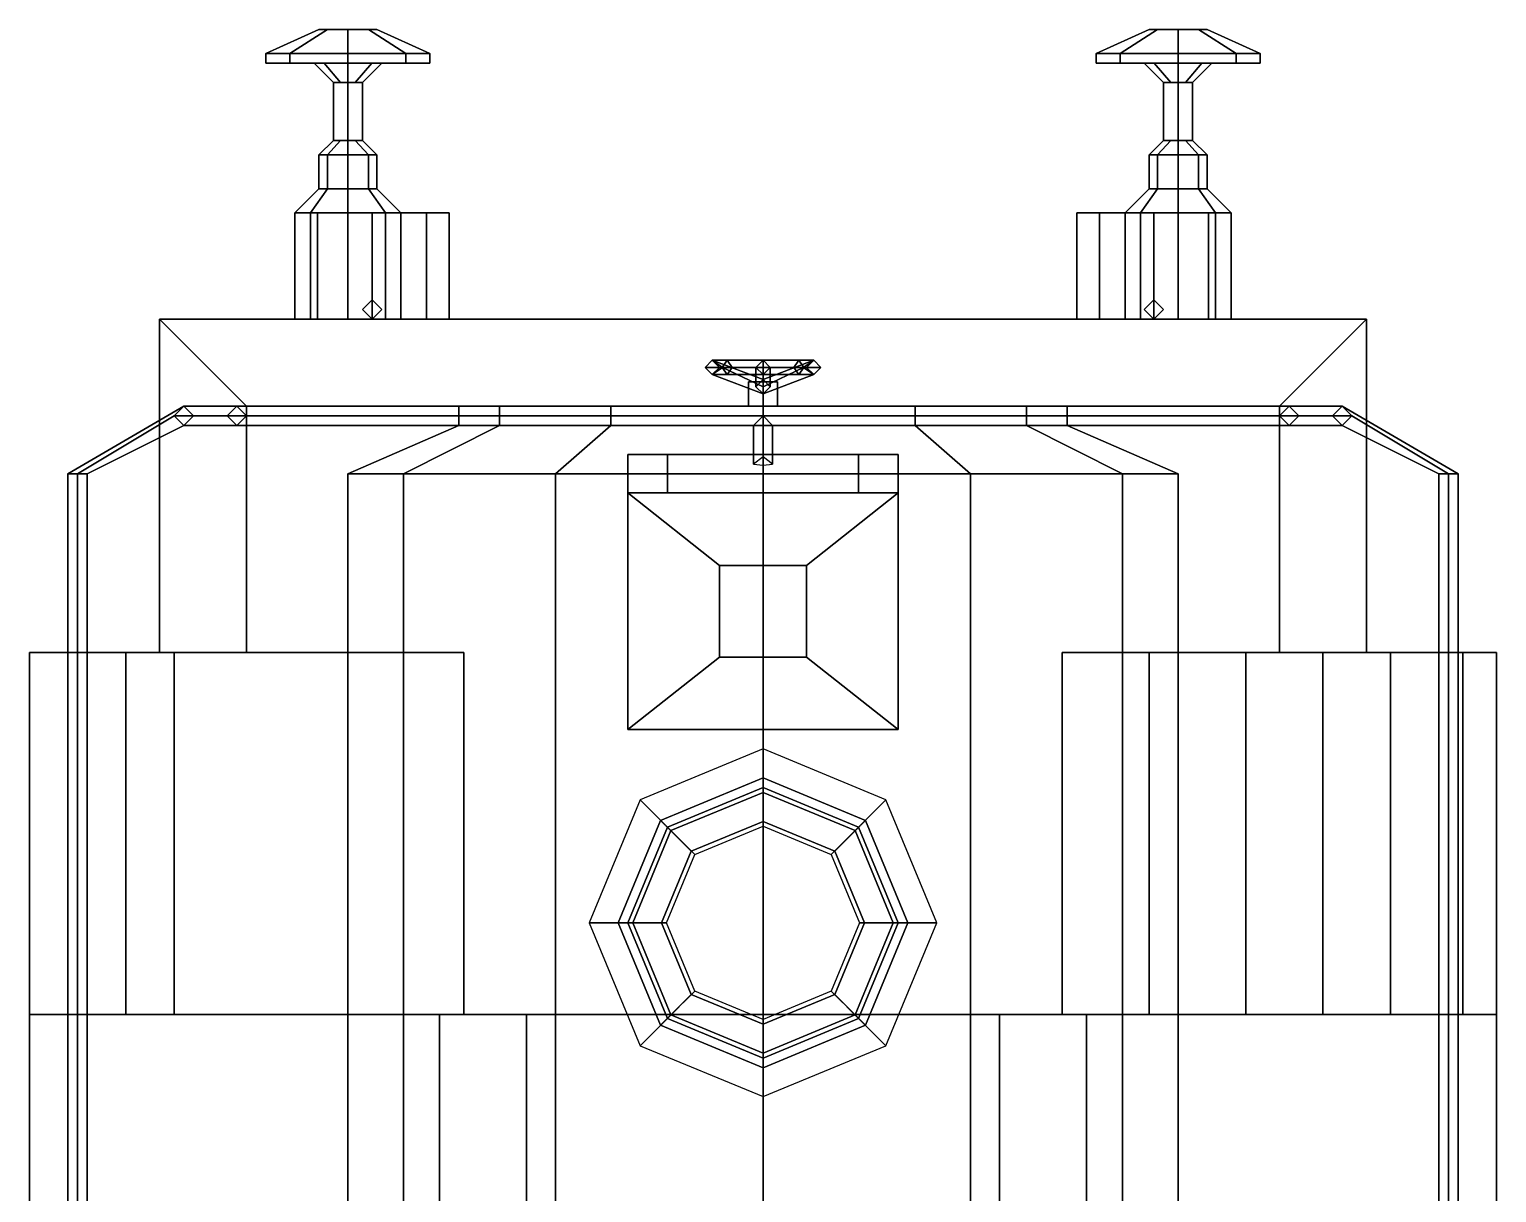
# Model space of a CAD drawing. Extents: x -1.6 to 1.6, y -8.4 to 8.4.
# Drawn here: x -1.52 to 1.52, y 5.981 to 8.39 of the extents above; entities that cross this region are included whole.
import ezdxf

# ---------------------------------------------------------------- set-up
doc = ezdxf.new("R2010")
doc.units = 0
doc.layers.get('0').update_dxf_attribs({"linetype": 'CONTINUOUS'})

msp = doc.modelspace()

# ---------------------------------------------------------------- linework, layer by layer
for points in [[(-1.03, 8.34, 1.04), (-0.9802, 8.34, 1.1602), (-0.9024, 8.39, 1.0824), (-0.92, 8.39, 1.04)], [(-0.9802, 8.34, 0.9198), (-1.03, 8.34, 1.04), (-0.92, 8.39, 1.04), (-0.9024, 8.39, 0.9976)], [(-0.9802, 8.34, 1.1602), (-0.86, 8.34, 1.21), (-0.86, 8.39, 1.1), (-0.9024, 8.39, 1.0824)], [(-0.86, 8.34, 0.87), (-0.9802, 8.34, 0.9198), (-0.9024, 8.39, 0.9976), (-0.86, 8.39, 0.98)], [(-0.8176, 8.39, 0.9976), (-0.92, 8.39, 1.04), (-0.9024, 8.39, 1.0824), (-0.8, 8.39, 1.04)], [(-0.86, 8.39, 0.98), (-0.9024, 8.39, 0.9976), (-0.92, 8.39, 1.04), (-0.8176, 8.39, 0.9976)], [(-0.8, 8.39, 1.04), (-0.9024, 8.39, 1.0824), (-0.86, 8.39, 1.1), (-0.8176, 8.39, 1.0824)], [(-0.86, 8.34, 1.21), (-0.7398, 8.34, 1.1602), (-0.8176, 8.39, 1.0824), (-0.86, 8.39, 1.1)], [(-0.7398, 8.34, 0.9198), (-0.86, 8.34, 0.87), (-0.86, 8.39, 0.98), (-0.8176, 8.39, 0.9976)], [(-0.7398, 8.34, 1.1602), (-0.69, 8.34, 1.04), (-0.8, 8.39, 1.04), (-0.8176, 8.39, 1.0824)], [(-0.69, 8.34, 1.04), (-0.7398, 8.34, 0.9198), (-0.8176, 8.39, 0.9976), (-0.8, 8.39, 1.04)], [(0.69, 8.34, 1.04), (0.7398, 8.34, 1.1602), (0.8176, 8.39, 1.0824), (0.8, 8.39, 1.04)], [(0.7398, 8.34, 0.9198), (0.69, 8.34, 1.04), (0.8, 8.39, 1.04), (0.8176, 8.39, 0.9976)], [(0.7398, 8.34, 1.1602), (0.86, 8.34, 1.21), (0.86, 8.39, 1.1), (0.8176, 8.39, 1.0824)], [(0.86, 8.34, 0.87), (0.7398, 8.34, 0.9198), (0.8176, 8.39, 0.9976), (0.86, 8.39, 0.98)], [(0.9024, 8.39, 0.9976), (0.8, 8.39, 1.04), (0.8176, 8.39, 1.0824), (0.92, 8.39, 1.04)], [(0.86, 8.39, 0.98), (0.8176, 8.39, 0.9976), (0.8, 8.39, 1.04), (0.9024, 8.39, 0.9976)], [(0.92, 8.39, 1.04), (0.8176, 8.39, 1.0824), (0.86, 8.39, 1.1), (0.9024, 8.39, 1.0824)], [(0.86, 8.34, 1.21), (0.9802, 8.34, 1.1602), (0.9024, 8.39, 1.0824), (0.86, 8.39, 1.1)], [(0.9802, 8.34, 0.9198), (0.86, 8.34, 0.87), (0.86, 8.39, 0.98), (0.9024, 8.39, 0.9976)], [(0.9802, 8.34, 1.1602), (1.03, 8.34, 1.04), (0.92, 8.39, 1.04), (0.9024, 8.39, 1.0824)], [(1.03, 8.34, 1.04), (0.9802, 8.34, 0.9198), (0.9024, 8.39, 0.9976), (0.92, 8.39, 1.04)], [(-0.9802, 8.34, 1.1602), (-1.03, 8.34, 1.04), (-1.03, 8.32, 1.04), (-0.9802, 8.32, 1.1602)], [(-1.03, 8.34, 1.04), (-0.9802, 8.34, 0.9198), (-0.9802, 8.32, 0.9198), (-1.03, 8.32, 1.04)], [(-0.86, 8.34, 1.21), (-0.9802, 8.34, 1.1602), (-0.9802, 8.32, 1.1602), (-0.86, 8.32, 1.21)], [(-0.9802, 8.34, 0.9198), (-0.86, 8.34, 0.87), (-0.86, 8.32, 0.87), (-0.9802, 8.32, 0.9198)], [(-0.7398, 8.34, 1.1602), (-0.86, 8.34, 1.21), (-0.86, 8.32, 1.21), (-0.7398, 8.32, 1.1602)], [(-0.86, 8.34, 0.87), (-0.7398, 8.34, 0.9198), (-0.7398, 8.32, 0.9198), (-0.86, 8.32, 0.87)], [(-0.69, 8.34, 1.04), (-0.7398, 8.34, 1.1602), (-0.7398, 8.32, 1.1602), (-0.69, 8.32, 1.04)], [(-0.7398, 8.34, 0.9198), (-0.69, 8.34, 1.04), (-0.69, 8.32, 1.04), (-0.7398, 8.32, 0.9198)], [(0.7398, 8.34, 1.1602), (0.69, 8.34, 1.04), (0.69, 8.32, 1.04), (0.7398, 8.32, 1.1602)], [(0.69, 8.34, 1.04), (0.7398, 8.34, 0.9198), (0.7398, 8.32, 0.9198), (0.69, 8.32, 1.04)], [(0.86, 8.34, 1.21), (0.7398, 8.34, 1.1602), (0.7398, 8.32, 1.1602), (0.86, 8.32, 1.21)], [(0.7398, 8.34, 0.9198), (0.86, 8.34, 0.87), (0.86, 8.32, 0.87), (0.7398, 8.32, 0.9198)], [(0.9802, 8.34, 1.1602), (0.86, 8.34, 1.21), (0.86, 8.32, 1.21), (0.9802, 8.32, 1.1602)], [(0.86, 8.34, 0.87), (0.9802, 8.34, 0.9198), (0.9802, 8.32, 0.9198), (0.86, 8.32, 0.87)], [(1.03, 8.34, 1.04), (0.9802, 8.34, 1.1602), (0.9802, 8.32, 1.1602), (1.03, 8.32, 1.04)], [(0.9802, 8.34, 0.9198), (1.03, 8.34, 1.04), (1.03, 8.32, 1.04), (0.9802, 8.32, 0.9198)], [(-0.9802, 8.32, 0.9198), (-0.69, 8.32, 1.04), (-0.7398, 8.32, 1.1602), (-1.03, 8.32, 1.04)], [(-1.03, 8.32, 1.04), (-0.7398, 8.32, 1.1602), (-0.86, 8.32, 1.21), (-0.9802, 8.32, 1.1602)], [(-0.86, 8.32, 0.87), (-0.7398, 8.32, 0.9198), (-0.69, 8.32, 1.04), (-0.9802, 8.32, 0.9198)], [(-0.89, 8.28, 1.04), (-0.875, 8.28, 1.055), (-0.9095, 8.32, 1.0895), (-0.93, 8.32, 1.04)], [(-0.875, 8.28, 1.025), (-0.89, 8.28, 1.04), (-0.93, 8.32, 1.04), (-0.9095, 8.32, 0.9905)], [(-0.875, 8.28, 1.055), (-0.86, 8.28, 1.07), (-0.86, 8.32, 1.11), (-0.9095, 8.32, 1.0895)], [(-0.86, 8.28, 1.01), (-0.875, 8.28, 1.025), (-0.9095, 8.32, 0.9905), (-0.86, 8.32, 0.97)], [(-0.86, 8.28, 1.07), (-0.845, 8.28, 1.055), (-0.8105, 8.32, 1.0895), (-0.86, 8.32, 1.11)], [(-0.845, 8.28, 1.025), (-0.86, 8.28, 1.01), (-0.86, 8.32, 0.97), (-0.8105, 8.32, 0.9905)], [(-0.845, 8.28, 1.055), (-0.83, 8.28, 1.04), (-0.79, 8.32, 1.04), (-0.8105, 8.32, 1.0895)], [(-0.83, 8.28, 1.04), (-0.845, 8.28, 1.025), (-0.8105, 8.32, 0.9905), (-0.79, 8.32, 1.04)], [(0.7398, 8.32, 0.9198), (1.03, 8.32, 1.04), (0.9802, 8.32, 1.1602), (0.69, 8.32, 1.04)], [(0.69, 8.32, 1.04), (0.9802, 8.32, 1.1602), (0.86, 8.32, 1.21), (0.7398, 8.32, 1.1602)], [(0.86, 8.32, 0.87), (0.9802, 8.32, 0.9198), (1.03, 8.32, 1.04), (0.7398, 8.32, 0.9198)], [(0.83, 8.28, 1.04), (0.845, 8.28, 1.055), (0.8105, 8.32, 1.0895), (0.79, 8.32, 1.04)], [(0.845, 8.28, 1.025), (0.83, 8.28, 1.04), (0.79, 8.32, 1.04), (0.8105, 8.32, 0.9905)], [(0.845, 8.28, 1.055), (0.86, 8.28, 1.07), (0.86, 8.32, 1.11), (0.8105, 8.32, 1.0895)], [(0.86, 8.28, 1.01), (0.845, 8.28, 1.025), (0.8105, 8.32, 0.9905), (0.86, 8.32, 0.97)], [(0.86, 8.28, 1.07), (0.875, 8.28, 1.055), (0.9095, 8.32, 1.0895), (0.86, 8.32, 1.11)], [(0.875, 8.28, 1.025), (0.86, 8.28, 1.01), (0.86, 8.32, 0.97), (0.9095, 8.32, 0.9905)], [(0.875, 8.28, 1.055), (0.89, 8.28, 1.04), (0.93, 8.32, 1.04), (0.9095, 8.32, 1.0895)], [(0.89, 8.28, 1.04), (0.875, 8.28, 1.025), (0.9095, 8.32, 0.9905), (0.93, 8.32, 1.04)], [(-0.89, 8.28, 1.04), (-0.86, 8.28, 1.01), (-0.86, 8.16, 1.01), (-0.89, 8.16, 1.04)], [(-0.86, 8.28, 1.07), (-0.89, 8.28, 1.04), (-0.89, 8.16, 1.04), (-0.86, 8.16, 1.07)], [(-0.86, 8.28, 1.01), (-0.83, 8.28, 1.04), (-0.83, 8.16, 1.04), (-0.86, 8.16, 1.01)], [(-0.83, 8.28, 1.04), (-0.86, 8.28, 1.07), (-0.86, 8.16, 1.07), (-0.83, 8.16, 1.04)], [(0.83, 8.28, 1.04), (0.86, 8.28, 1.01), (0.86, 8.16, 1.01), (0.83, 8.16, 1.04)], [(0.86, 8.28, 1.07), (0.83, 8.28, 1.04), (0.83, 8.16, 1.04), (0.86, 8.16, 1.07)], [(0.86, 8.28, 1.01), (0.89, 8.28, 1.04), (0.89, 8.16, 1.04), (0.86, 8.16, 1.01)], [(0.89, 8.28, 1.04), (0.86, 8.28, 1.07), (0.86, 8.16, 1.07), (0.89, 8.16, 1.04)], [(-0.875, 8.16, 1.055), (-0.89, 8.16, 1.04), (-0.92, 8.13, 1.04), (-0.9024, 8.13, 1.0824)], [(-0.89, 8.16, 1.04), (-0.875, 8.16, 1.025), (-0.9024, 8.13, 0.9976), (-0.92, 8.13, 1.04)], [(-0.86, 8.16, 1.07), (-0.875, 8.16, 1.055), (-0.9024, 8.13, 1.0824), (-0.86, 8.13, 1.1)], [(-0.875, 8.16, 1.025), (-0.86, 8.16, 1.01), (-0.86, 8.13, 0.98), (-0.9024, 8.13, 0.9976)], [(-0.845, 8.16, 1.055), (-0.86, 8.16, 1.07), (-0.86, 8.13, 1.1), (-0.8176, 8.13, 1.0824)], [(-0.86, 8.16, 1.01), (-0.845, 8.16, 1.025), (-0.8176, 8.13, 0.9976), (-0.86, 8.13, 0.98)], [(-0.83, 8.16, 1.04), (-0.845, 8.16, 1.055), (-0.8176, 8.13, 1.0824), (-0.8, 8.13, 1.04)], [(-0.845, 8.16, 1.025), (-0.83, 8.16, 1.04), (-0.8, 8.13, 1.04), (-0.8176, 8.13, 0.9976)], [(0.845, 8.16, 1.055), (0.83, 8.16, 1.04), (0.8, 8.13, 1.04), (0.8176, 8.13, 1.0824)], [(0.83, 8.16, 1.04), (0.845, 8.16, 1.025), (0.8176, 8.13, 0.9976), (0.8, 8.13, 1.04)], [(0.86, 8.16, 1.07), (0.845, 8.16, 1.055), (0.8176, 8.13, 1.0824), (0.86, 8.13, 1.1)], [(0.845, 8.16, 1.025), (0.86, 8.16, 1.01), (0.86, 8.13, 0.98), (0.8176, 8.13, 0.9976)], [(0.875, 8.16, 1.055), (0.86, 8.16, 1.07), (0.86, 8.13, 1.1), (0.9024, 8.13, 1.0824)], [(0.86, 8.16, 1.01), (0.875, 8.16, 1.025), (0.9024, 8.13, 0.9976), (0.86, 8.13, 0.98)], [(0.89, 8.16, 1.04), (0.875, 8.16, 1.055), (0.9024, 8.13, 1.0824), (0.92, 8.13, 1.04)], [(0.875, 8.16, 1.025), (0.89, 8.16, 1.04), (0.92, 8.13, 1.04), (0.9024, 8.13, 0.9976)], [(-0.9024, 8.13, 1.0824), (-0.92, 8.13, 1.04), (-0.92, 8.06, 1.04), (-0.9024, 8.06, 1.0824)], [(-0.92, 8.13, 1.04), (-0.9024, 8.13, 0.9976), (-0.9024, 8.06, 0.9976), (-0.92, 8.06, 1.04)], [(-0.86, 8.13, 1.1), (-0.9024, 8.13, 1.0824), (-0.9024, 8.06, 1.0824), (-0.86, 8.06, 1.1)], [(-0.9024, 8.13, 0.9976), (-0.86, 8.13, 0.98), (-0.86, 8.06, 0.98), (-0.9024, 8.06, 0.9976)], [(-0.8176, 8.13, 1.0824), (-0.86, 8.13, 1.1), (-0.86, 8.06, 1.1), (-0.8176, 8.06, 1.0824)], [(-0.86, 8.13, 0.98), (-0.8176, 8.13, 0.9976), (-0.8176, 8.06, 0.9976), (-0.86, 8.06, 0.98)], [(-0.8, 8.13, 1.04), (-0.8176, 8.13, 1.0824), (-0.8176, 8.06, 1.0824), (-0.8, 8.06, 1.04)], [(-0.8176, 8.13, 0.9976), (-0.8, 8.13, 1.04), (-0.8, 8.06, 1.04), (-0.8176, 8.06, 0.9976)], [(0.8176, 8.13, 1.0824), (0.8, 8.13, 1.04), (0.8, 8.06, 1.04), (0.8176, 8.06, 1.0824)], [(0.8, 8.13, 1.04), (0.8176, 8.13, 0.9976), (0.8176, 8.06, 0.9976), (0.8, 8.06, 1.04)], [(0.86, 8.13, 1.1), (0.8176, 8.13, 1.0824), (0.8176, 8.06, 1.0824), (0.86, 8.06, 1.1)], [(0.8176, 8.13, 0.9976), (0.86, 8.13, 0.98), (0.86, 8.06, 0.98), (0.8176, 8.06, 0.9976)], [(0.9024, 8.13, 1.0824), (0.86, 8.13, 1.1), (0.86, 8.06, 1.1), (0.9024, 8.06, 1.0824)], [(0.86, 8.13, 0.98), (0.9024, 8.13, 0.9976), (0.9024, 8.06, 0.9976), (0.86, 8.06, 0.98)], [(0.92, 8.13, 1.04), (0.9024, 8.13, 1.0824), (0.9024, 8.06, 1.0824), (0.92, 8.06, 1.04)], [(0.9024, 8.13, 0.9976), (0.92, 8.13, 1.04), (0.92, 8.06, 1.04), (0.9024, 8.06, 0.9976)], [(-0.97, 8.01, 1.04), (-0.9378, 8.01, 1.1178), (-0.9024, 8.06, 1.0824), (-0.92, 8.06, 1.04)], [(-0.9378, 8.01, 0.9622), (-0.97, 8.01, 1.04), (-0.92, 8.06, 1.04), (-0.9024, 8.06, 0.9976)], [(-0.9378, 8.01, 1.1178), (-0.86, 8.01, 1.15), (-0.86, 8.06, 1.1), (-0.9024, 8.06, 1.0824)], [(-0.86, 8.01, 0.93), (-0.9378, 8.01, 0.9622), (-0.9024, 8.06, 0.9976), (-0.86, 8.06, 0.98)], [(-0.86, 8.01, 1.15), (-0.7822, 8.01, 1.1178), (-0.8176, 8.06, 1.0824), (-0.86, 8.06, 1.1)], [(-0.7822, 8.01, 0.9622), (-0.86, 8.01, 0.93), (-0.86, 8.06, 0.98), (-0.8176, 8.06, 0.9976)], [(-0.7822, 8.01, 1.1178), (-0.75, 8.01, 1.04), (-0.8, 8.06, 1.04), (-0.8176, 8.06, 1.0824)], [(-0.75, 8.01, 1.04), (-0.7822, 8.01, 0.9622), (-0.8176, 8.06, 0.9976), (-0.8, 8.06, 1.04)], [(0.75, 8.01, 1.04), (0.7822, 8.01, 1.1178), (0.8176, 8.06, 1.0824), (0.8, 8.06, 1.04)], [(0.7822, 8.01, 0.9622), (0.75, 8.01, 1.04), (0.8, 8.06, 1.04), (0.8176, 8.06, 0.9976)], [(0.7822, 8.01, 1.1178), (0.86, 8.01, 1.15), (0.86, 8.06, 1.1), (0.8176, 8.06, 1.0824)], [(0.86, 8.01, 0.93), (0.7822, 8.01, 0.9622), (0.8176, 8.06, 0.9976), (0.86, 8.06, 0.98)], [(0.86, 8.01, 1.15), (0.9378, 8.01, 1.1178), (0.9024, 8.06, 1.0824), (0.86, 8.06, 1.1)], [(0.9378, 8.01, 0.9622), (0.86, 8.01, 0.93), (0.86, 8.06, 0.98), (0.9024, 8.06, 0.9976)], [(0.9378, 8.01, 1.1178), (0.97, 8.01, 1.04), (0.92, 8.06, 1.04), (0.9024, 8.06, 1.0824)], [(0.97, 8.01, 1.04), (0.9378, 8.01, 0.9622), (0.9024, 8.06, 0.9976), (0.92, 8.06, 1.04)], [(-0.97, 7.79, 1.46), (-0.9231, 7.79, 1.5731), (-0.9231, 8.01, 1.5731), (-0.97, 8.01, 1.46)], [(-0.9231, 8.01, 1.5731), (-0.65, 8.01, 1.46), (-0.6969, 8.01, 1.3469), (-0.97, 8.01, 1.46)], [(-0.9231, 7.79, 1.3469), (-0.97, 7.79, 1.46), (-0.97, 8.01, 1.46), (-0.9231, 8.01, 1.3469)], [(-0.97, 8.01, 1.46), (-0.6969, 8.01, 1.3469), (-0.81, 8.01, 1.3), (-0.9231, 8.01, 1.3469)], [(-0.9378, 8.01, 1.1178), (-0.97, 8.01, 1.04), (-0.97, 7.79, 1.04), (-0.9378, 7.79, 1.1178)], [(-0.97, 8.01, 1.04), (-0.9378, 8.01, 0.9622), (-0.9378, 7.79, 0.9622), (-0.97, 7.79, 1.04)], [(-0.86, 8.01, 1.15), (-0.9378, 8.01, 1.1178), (-0.9378, 7.79, 1.1178), (-0.86, 7.79, 1.15)], [(-0.9378, 8.01, 0.9622), (-0.86, 8.01, 0.93), (-0.86, 7.79, 0.93), (-0.9378, 7.79, 0.9622)], [(-0.81, 8.01, 1.62), (-0.6969, 8.01, 1.5731), (-0.65, 8.01, 1.46), (-0.9231, 8.01, 1.5731)], [(-0.81, 7.79, 1.3), (-0.9231, 7.79, 1.3469), (-0.9231, 8.01, 1.3469), (-0.81, 8.01, 1.3)], [(-0.9231, 7.79, 1.5731), (-0.81, 7.79, 1.62), (-0.81, 8.01, 1.62), (-0.9231, 8.01, 1.5731)], [(-0.7822, 8.01, 1.1178), (-0.86, 8.01, 1.15), (-0.86, 7.79, 1.15), (-0.7822, 7.79, 1.1178)], [(-0.86, 8.01, 0.93), (-0.7822, 8.01, 0.9622), (-0.7822, 7.79, 0.9622), (-0.86, 7.79, 0.93)], [(-0.6969, 7.79, 1.3469), (-0.81, 7.79, 1.3), (-0.81, 8.01, 1.3), (-0.6969, 8.01, 1.3469)], [(-0.81, 7.79, 1.62), (-0.6969, 7.79, 1.5731), (-0.6969, 8.01, 1.5731), (-0.81, 8.01, 1.62)], [(-0.75, 8.01, 1.04), (-0.7822, 8.01, 1.1178), (-0.7822, 7.79, 1.1178), (-0.75, 7.79, 1.04)], [(-0.7822, 8.01, 0.9622), (-0.75, 8.01, 1.04), (-0.75, 7.79, 1.04), (-0.7822, 7.79, 0.9622)], [(-0.6969, 7.79, 1.5731), (-0.65, 7.79, 1.46), (-0.65, 8.01, 1.46), (-0.6969, 8.01, 1.5731)], [(-0.65, 7.79, 1.46), (-0.6969, 7.79, 1.3469), (-0.6969, 8.01, 1.3469), (-0.65, 8.01, 1.46)], [(0.65, 7.79, 1.46), (0.6969, 7.79, 1.5731), (0.6969, 8.01, 1.5731), (0.65, 8.01, 1.46)], [(0.6969, 7.79, 1.3469), (0.65, 7.79, 1.46), (0.65, 8.01, 1.46), (0.6969, 8.01, 1.3469)], [(0.6969, 8.01, 1.5731), (0.97, 8.01, 1.46), (0.9231, 8.01, 1.3469), (0.65, 8.01, 1.46)], [(0.65, 8.01, 1.46), (0.9231, 8.01, 1.3469), (0.81, 8.01, 1.3), (0.6969, 8.01, 1.3469)], [(0.6969, 7.79, 1.5731), (0.81, 7.79, 1.62), (0.81, 8.01, 1.62), (0.6969, 8.01, 1.5731)], [(0.81, 7.79, 1.3), (0.6969, 7.79, 1.3469), (0.6969, 8.01, 1.3469), (0.81, 8.01, 1.3)], [(0.81, 8.01, 1.62), (0.9231, 8.01, 1.5731), (0.97, 8.01, 1.46), (0.6969, 8.01, 1.5731)], [(0.7822, 8.01, 1.1178), (0.75, 8.01, 1.04), (0.75, 7.79, 1.04), (0.7822, 7.79, 1.1178)], [(0.75, 8.01, 1.04), (0.7822, 8.01, 0.9622), (0.7822, 7.79, 0.9622), (0.75, 7.79, 1.04)], [(0.86, 8.01, 1.15), (0.7822, 8.01, 1.1178), (0.7822, 7.79, 1.1178), (0.86, 7.79, 1.15)], [(0.7822, 8.01, 0.9622), (0.86, 8.01, 0.93), (0.86, 7.79, 0.93), (0.7822, 7.79, 0.9622)], [(0.81, 7.79, 1.62), (0.9231, 7.79, 1.5731), (0.9231, 8.01, 1.5731), (0.81, 8.01, 1.62)], [(0.9231, 7.79, 1.3469), (0.81, 7.79, 1.3), (0.81, 8.01, 1.3), (0.9231, 8.01, 1.3469)], [(0.9378, 8.01, 1.1178), (0.86, 8.01, 1.15), (0.86, 7.79, 1.15), (0.9378, 7.79, 1.1178)], [(0.86, 8.01, 0.93), (0.9378, 8.01, 0.9622), (0.9378, 7.79, 0.9622), (0.86, 7.79, 0.93)], [(0.9231, 7.79, 1.5731), (0.97, 7.79, 1.46), (0.97, 8.01, 1.46), (0.9231, 8.01, 1.5731)], [(0.97, 7.79, 1.46), (0.9231, 7.79, 1.3469), (0.9231, 8.01, 1.3469), (0.97, 8.01, 1.46)], [(0.97, 8.01, 1.04), (0.9378, 8.01, 1.1178), (0.9378, 7.79, 1.1178), (0.97, 7.79, 1.04)], [(0.9378, 8.01, 0.9622), (0.97, 8.01, 1.04), (0.97, 7.79, 1.04), (0.9378, 7.79, 0.9622)], [(-0.81, 7.83, 1.18), (-0.83, 7.81, 1.18), (-0.83, 7.81, 1.31), (-0.81, 7.83, 1.3)], [(-0.79, 7.81, 1.18), (-0.81, 7.83, 1.18), (-0.81, 7.83, 1.3), (-0.79, 7.81, 1.31)], [(0.81, 7.83, 1.18), (0.79, 7.81, 1.18), (0.79, 7.81, 1.31), (0.81, 7.83, 1.3)], [(0.83, 7.81, 1.18), (0.81, 7.83, 1.18), (0.81, 7.83, 1.3), (0.83, 7.81, 1.31)], [(1.25, 7.79, 1.22), (1.25, 7.79, 0.83), (-1.25, 7.79, 0.83), (-1.25, 7.79, 1.22)], [(1.07, 7.61, 1.22), (1.25, 7.79, 1.22), (-1.25, 7.79, 1.22), (-1.07, 7.61, 1.22)], [(-1.07, 7.61, 0.83), (-1.25, 7.79, 0.83), (1.25, 7.79, 0.83), (1.07, 7.61, 0.83)], [(-1.25, 7.79, 1.22), (-1.25, 7.79, 0.83), (-1.25, 7.1, 0.83), (-1.25, 7.1, 1.22)], [(-1.07, 7.1, 0.83), (-1.25, 7.1, 0.83), (-1.25, 7.79, 0.83), (-1.07, 7.61, 0.83)], [(-1.07, 7.61, 1.22), (-1.25, 7.79, 1.22), (-1.25, 7.1, 1.22), (-1.07, 7.1, 1.22)], [(-0.97, 7.79, 1.46), (-0.6969, 7.79, 1.3469), (-0.65, 7.79, 1.46), (-0.9231, 7.79, 1.5731)], [(-0.9231, 7.79, 1.3469), (-0.81, 7.79, 1.3), (-0.6969, 7.79, 1.3469), (-0.97, 7.79, 1.46)], [(-0.9231, 7.79, 1.5731), (-0.65, 7.79, 1.46), (-0.6969, 7.79, 1.5731), (-0.81, 7.79, 1.62)], [(-0.83, 7.81, 1.18), (-0.81, 7.79, 1.18), (-0.81, 7.79, 1.3), (-0.83, 7.81, 1.31)], [(-0.81, 7.79, 1.18), (-0.79, 7.81, 1.18), (-0.79, 7.81, 1.31), (-0.81, 7.79, 1.3)], [(0.65, 7.79, 1.46), (0.9231, 7.79, 1.3469), (0.97, 7.79, 1.46), (0.6969, 7.79, 1.5731)], [(0.6969, 7.79, 1.3469), (0.81, 7.79, 1.3), (0.9231, 7.79, 1.3469), (0.65, 7.79, 1.46)], [(0.6969, 7.79, 1.5731), (0.97, 7.79, 1.46), (0.9231, 7.79, 1.5731), (0.81, 7.79, 1.62)], [(0.79, 7.81, 1.18), (0.81, 7.79, 1.18), (0.81, 7.79, 1.3), (0.79, 7.81, 1.31)], [(0.81, 7.79, 1.18), (0.83, 7.81, 1.18), (0.83, 7.81, 1.31), (0.81, 7.79, 1.3)], [(1.25, 7.1, 0.83), (1.07, 7.1, 0.83), (1.07, 7.61, 0.83), (1.25, 7.79, 0.83)], [(1.25, 7.79, 1.22), (1.07, 7.61, 1.22), (1.07, 7.1, 1.22), (1.25, 7.1, 1.22)], [(1.25, 7.1, 1.22), (1.25, 7.1, 0.83), (1.25, 7.79, 0.83), (1.25, 7.79, 1.22)], [(-0.12, 7.69, 2.04), (-0.105, 7.705, 2.04), (-0.0742, 7.705, 1.9658), (-0.0849, 7.69, 1.9551)], [(-0.0849, 7.69, 2.1249), (-0.0742, 7.705, 2.1142), (-0.105, 7.705, 2.04), (-0.12, 7.69, 2.04)], [(-0.105, 7.705, 2.04), (-0.09, 7.69, 2.04), (-0.0636, 7.69, 1.9764), (-0.0742, 7.705, 1.9658)], [(-0.0742, 7.705, 2.1142), (-0.0636, 7.69, 2.1036), (-0.09, 7.69, 2.04), (-0.105, 7.705, 2.04)], [(0, 7.665, 2.04), (0, 7.65, 2.025), (-0.0838, 7.69, 2.025), (-0.105, 7.705, 2.04)], [(0, 7.65, 2.055), (0, 7.665, 2.04), (-0.105, 7.705, 2.04), (-0.0838, 7.69, 2.055)], [(-0.0849, 7.69, 1.9551), (-0.0742, 7.705, 1.9658), (0, 7.705, 1.935), (0, 7.69, 1.92)], [(0, 7.69, 2.16), (0, 7.705, 2.145), (-0.0742, 7.705, 2.1142), (-0.0849, 7.69, 2.1249)], [(-0.0742, 7.705, 1.9658), (-0.0636, 7.69, 1.9764), (0, 7.69, 1.95), (0, 7.705, 1.935)], [(0, 7.705, 2.145), (0, 7.69, 2.13), (-0.0636, 7.69, 2.1036), (-0.0742, 7.705, 2.1142)], [(0, 7.665, 2.04), (-0.015, 7.65, 2.04), (-0.015, 7.69, 2.1238), (0, 7.705, 2.145)], [(-0.015, 7.65, 2.04), (0, 7.665, 2.04), (0, 7.705, 1.935), (-0.015, 7.69, 1.9562)], [(0, 7.69, 1.92), (0, 7.705, 1.935), (0.0742, 7.705, 1.9658), (0.0849, 7.69, 1.9551)], [(0, 7.705, 1.935), (0, 7.69, 1.95), (0.0636, 7.69, 1.9764), (0.0742, 7.705, 1.9658)], [(0.0849, 7.69, 2.1249), (0.0742, 7.705, 2.1142), (0, 7.705, 2.145), (0, 7.69, 2.16)], [(0.0742, 7.705, 2.1142), (0.0636, 7.69, 2.1036), (0, 7.69, 2.13), (0, 7.705, 2.145)], [(0.015, 7.65, 2.04), (0, 7.665, 2.04), (0, 7.705, 2.145), (0.015, 7.69, 2.1238)], [(0, 7.665, 2.04), (0, 7.65, 2.055), (0.0838, 7.69, 2.055), (0.105, 7.705, 2.04)], [(0, 7.65, 2.025), (0, 7.665, 2.04), (0.105, 7.705, 2.04), (0.0838, 7.69, 2.025)], [(0, 7.665, 2.04), (0.015, 7.65, 2.04), (0.015, 7.69, 1.9562), (0, 7.705, 1.935)], [(0.0742, 7.705, 1.9658), (0.0636, 7.69, 1.9764), (0.09, 7.69, 2.04), (0.105, 7.705, 2.04)], [(0.105, 7.705, 2.04), (0.09, 7.69, 2.04), (0.0636, 7.69, 2.1036), (0.0742, 7.705, 2.1142)], [(0.0849, 7.69, 1.9551), (0.0742, 7.705, 1.9658), (0.105, 7.705, 2.04), (0.12, 7.69, 2.04)], [(0.12, 7.69, 2.04), (0.105, 7.705, 2.04), (0.0742, 7.705, 2.1142), (0.0849, 7.69, 2.1249)], [(-0.105, 7.675, 2.04), (-0.12, 7.69, 2.04), (-0.0849, 7.69, 1.9551), (-0.0742, 7.675, 1.9658)], [(-0.0742, 7.675, 2.1142), (-0.0849, 7.69, 2.1249), (-0.12, 7.69, 2.04), (-0.105, 7.675, 2.04)], [(-0.09, 7.69, 2.04), (-0.105, 7.675, 2.04), (-0.0742, 7.675, 1.9658), (-0.0636, 7.69, 1.9764)], [(-0.0636, 7.69, 2.1036), (-0.0742, 7.675, 2.1142), (-0.105, 7.675, 2.04), (-0.09, 7.69, 2.04)], [(0, 7.635, 2.04), (0, 7.65, 2.055), (-0.0838, 7.69, 2.055), (-0.105, 7.675, 2.04)], [(0, 7.65, 2.025), (0, 7.635, 2.04), (-0.105, 7.675, 2.04), (-0.0838, 7.69, 2.025)], [(-0.0742, 7.675, 1.9658), (-0.0849, 7.69, 1.9551), (0, 7.69, 1.92), (0, 7.675, 1.935)], [(0, 7.675, 2.145), (0, 7.69, 2.16), (-0.0849, 7.69, 2.1249), (-0.0742, 7.675, 2.1142)], [(-0.0636, 7.69, 1.9764), (-0.0742, 7.675, 1.9658), (0, 7.675, 1.935), (0, 7.69, 1.95)], [(0, 7.69, 2.13), (0, 7.675, 2.145), (-0.0742, 7.675, 2.1142), (-0.0636, 7.69, 2.1036)], [(-0.015, 7.65, 2.04), (0, 7.635, 2.04), (0, 7.675, 2.145), (-0.015, 7.69, 2.1238)], [(0, 7.635, 2.04), (-0.015, 7.65, 2.04), (-0.015, 7.69, 1.9562), (0, 7.675, 1.935)], [(0, 7.69, 1.95), (0, 7.675, 1.935), (0.0742, 7.675, 1.9658), (0.0636, 7.69, 1.9764)], [(0, 7.675, 1.935), (0, 7.69, 1.92), (0.0849, 7.69, 1.9551), (0.0742, 7.675, 1.9658)], [(0.0636, 7.69, 2.1036), (0.0742, 7.675, 2.1142), (0, 7.675, 2.145), (0, 7.69, 2.13)], [(0.0742, 7.675, 2.1142), (0.0849, 7.69, 2.1249), (0, 7.69, 2.16), (0, 7.675, 2.145)], [(0, 7.635, 2.04), (0.015, 7.65, 2.04), (0.015, 7.69, 2.1238), (0, 7.675, 2.145)], [(0, 7.635, 2.04), (0, 7.65, 2.025), (0.0838, 7.69, 2.025), (0.105, 7.675, 2.04)], [(0, 7.65, 2.055), (0, 7.635, 2.04), (0.105, 7.675, 2.04), (0.0838, 7.69, 2.055)], [(0.015, 7.65, 2.04), (0, 7.635, 2.04), (0, 7.675, 1.935), (0.015, 7.69, 1.9562)], [(0.0636, 7.69, 1.9764), (0.0742, 7.675, 1.9658), (0.105, 7.675, 2.04), (0.09, 7.69, 2.04)], [(0.09, 7.69, 2.04), (0.105, 7.675, 2.04), (0.0742, 7.675, 2.1142), (0.0636, 7.69, 2.1036)], [(0.0742, 7.675, 1.9658), (0.0849, 7.69, 1.9551), (0.12, 7.69, 2.04), (0.105, 7.675, 2.04)], [(0.105, 7.675, 2.04), (0.12, 7.69, 2.04), (0.0849, 7.69, 2.1249), (0.0742, 7.675, 2.1142)], [(-0.03, 7.61, 2.04), (0, 7.61, 2.07), (0, 7.66, 2.07), (-0.03, 7.66, 2.04)], [(0, 7.61, 2.01), (-0.03, 7.61, 2.04), (-0.03, 7.66, 2.04), (0, 7.66, 2.01)], [(0, 7.66, 2.07), (0.03, 7.66, 2.04), (0, 7.66, 2.01), (-0.03, 7.66, 2.04)], [(0, 7.61, 2.07), (0.03, 7.61, 2.04), (0.03, 7.66, 2.04), (0, 7.66, 2.07)], [(0.03, 7.61, 2.04), (0, 7.61, 2.01), (0, 7.66, 2.01), (0.03, 7.66, 2.04)], [(-1.22, 7.59, 2.52), (-1.2, 7.61, 2.5), (-1.44, 7.47, 2.5), (-1.42, 7.47, 2.52)], [(-1.2, 7.61, 2.5), (-1.22, 7.59, 2.48), (-1.42, 7.47, 2.48), (-1.44, 7.47, 2.5)], [(-1.22, 7.59, 2.08), (-1.2, 7.61, 2.06), (-1.44, 7.47, 2.06), (-1.42, 7.47, 2.08)], [(-1.2, 7.61, 2.06), (-1.22, 7.59, 2.04), (-1.42, 7.47, 2.04), (-1.44, 7.47, 2.06)], [(-1.2, 7.61, 1.22), (-1.22, 7.59, 1.22), (-1.22, 7.59, 2.48), (-1.2, 7.61, 2.5)], [(-1.2, 7.61, 2.5), (-1.22, 7.59, 2.52), (-1.11, 7.59, 2.52), (-1.09, 7.61, 2.5)], [(-1.18, 7.59, 1.22), (-1.2, 7.61, 1.22), (-1.2, 7.61, 2.5), (-1.18, 7.59, 2.48)], [(-1.18, 7.59, 2.48), (-1.2, 7.61, 2.5), (-1.09, 7.61, 2.5), (-1.07, 7.59, 2.48)], [(-1.09, 7.61, 2.84), (-1.11, 7.59, 2.86), (1.11, 7.59, 2.86), (1.09, 7.61, 2.84)], [(-1.11, 7.59, 2.86), (-1.09, 7.61, 2.84), (-1.09, 7.61, 2.5), (-1.11, 7.59, 2.52)], [(-1.07, 7.59, 2.82), (-1.09, 7.61, 2.84), (1.09, 7.61, 2.84), (1.07, 7.59, 2.82)], [(-1.09, 7.61, 2.84), (-1.07, 7.59, 2.82), (-1.07, 7.59, 2.48), (-1.09, 7.61, 2.5)], [(-1.07, 7.61, 1.22), (-1.07, 7.61, 0.83), (1.07, 7.61, 0.83), (1.07, 7.61, 1.22)], [(-1.07, 7.1, 1.22), (-1.07, 7.1, 0.83), (-1.07, 7.61, 0.83), (-1.07, 7.61, 1.22)], [(-0.63, 7.57, 2.04), (-0.5456, 7.57, 2.355), (-0.5456, 7.61, 2.355), (-0.63, 7.61, 2.04)], [(-0.5456, 7.57, 1.725), (-0.63, 7.57, 2.04), (-0.63, 7.61, 2.04), (-0.5456, 7.61, 1.725)], [(-0.5456, 7.61, 2.355), (0.63, 7.61, 2.04), (0.5456, 7.61, 1.725), (-0.63, 7.61, 2.04)], [(-0.63, 7.61, 2.04), (0.5456, 7.61, 1.725), (0.315, 7.61, 1.4944), (-0.5456, 7.61, 1.725)], [(-0.5456, 7.57, 2.355), (-0.315, 7.57, 2.5856), (-0.315, 7.61, 2.5856), (-0.5456, 7.61, 2.355)], [(-0.315, 7.57, 1.4944), (-0.5456, 7.57, 1.725), (-0.5456, 7.61, 1.725), (-0.315, 7.61, 1.4944)], [(-0.315, 7.61, 2.5856), (0.5456, 7.61, 2.355), (0.63, 7.61, 2.04), (-0.5456, 7.61, 2.355)], [(-0.5456, 7.61, 1.725), (0.315, 7.61, 1.4944), (0, 7.61, 1.41), (-0.315, 7.61, 1.4944)], [(-0.315, 7.57, 2.5856), (0, 7.57, 2.67), (0, 7.61, 2.67), (-0.315, 7.61, 2.5856)], [(0, 7.57, 1.41), (-0.315, 7.57, 1.4944), (-0.315, 7.61, 1.4944), (0, 7.61, 1.41)], [(0, 7.61, 2.67), (0.315, 7.61, 2.5856), (0.5456, 7.61, 2.355), (-0.315, 7.61, 2.5856)], [(0, 7.57, 2.67), (0.315, 7.57, 2.5856), (0.315, 7.61, 2.5856), (0, 7.61, 2.67)], [(0.315, 7.57, 1.4944), (0, 7.57, 1.41), (0, 7.61, 1.41), (0.315, 7.61, 1.4944)], [(0.315, 7.57, 2.5856), (0.5456, 7.57, 2.355), (0.5456, 7.61, 2.355), (0.315, 7.61, 2.5856)], [(0.5456, 7.57, 1.725), (0.315, 7.57, 1.4944), (0.315, 7.61, 1.4944), (0.5456, 7.61, 1.725)], [(0.5456, 7.57, 2.355), (0.63, 7.57, 2.04), (0.63, 7.61, 2.04), (0.5456, 7.61, 2.355)], [(0.63, 7.57, 2.04), (0.5456, 7.57, 1.725), (0.5456, 7.61, 1.725), (0.63, 7.61, 2.04)], [(1.07, 7.61, 1.22), (1.07, 7.61, 0.83), (1.07, 7.1, 0.83), (1.07, 7.1, 1.22)], [(1.07, 7.59, 2.48), (1.09, 7.61, 2.5), (1.2, 7.61, 2.5), (1.18, 7.59, 2.48)], [(1.07, 7.59, 2.82), (1.09, 7.61, 2.84), (1.09, 7.61, 2.5), (1.07, 7.59, 2.48)], [(1.09, 7.61, 2.5), (1.11, 7.59, 2.52), (1.22, 7.59, 2.52), (1.2, 7.61, 2.5)], [(1.09, 7.61, 2.84), (1.11, 7.59, 2.86), (1.11, 7.59, 2.52), (1.09, 7.61, 2.5)], [(1.2, 7.61, 1.22), (1.18, 7.59, 1.22), (1.18, 7.59, 2.48), (1.2, 7.61, 2.5)], [(1.22, 7.59, 1.22), (1.2, 7.61, 1.22), (1.2, 7.61, 2.5), (1.22, 7.59, 2.48)], [(1.2, 7.61, 2.5), (1.22, 7.59, 2.52), (1.42, 7.47, 2.52), (1.44, 7.47, 2.5)], [(1.22, 7.59, 2.48), (1.2, 7.61, 2.5), (1.44, 7.47, 2.5), (1.42, 7.47, 2.48)], [(1.22, 7.59, 2.04), (1.2, 7.61, 2.06), (1.44, 7.47, 2.06), (1.42, 7.47, 2.04)], [(1.2, 7.61, 2.06), (1.22, 7.59, 2.08), (1.42, 7.47, 2.08), (1.44, 7.47, 2.06)], [(-1.22, 7.59, 2.48), (-1.2, 7.57, 2.5), (-1.4, 7.47, 2.5), (-1.42, 7.47, 2.48)], [(-1.2, 7.57, 2.5), (-1.22, 7.59, 2.52), (-1.42, 7.47, 2.52), (-1.4, 7.47, 2.5)], [(-1.22, 7.59, 2.04), (-1.2, 7.57, 2.06), (-1.4, 7.47, 2.06), (-1.42, 7.47, 2.04)], [(-1.2, 7.57, 2.06), (-1.22, 7.59, 2.08), (-1.42, 7.47, 2.08), (-1.4, 7.47, 2.06)], [(-1.22, 7.59, 1.22), (-1.2, 7.57, 1.22), (-1.2, 7.57, 2.5), (-1.22, 7.59, 2.48)], [(-1.22, 7.59, 2.52), (-1.2, 7.57, 2.5), (-1.09, 7.57, 2.5), (-1.11, 7.59, 2.52)], [(-1.2, 7.57, 1.22), (-1.18, 7.59, 1.22), (-1.18, 7.59, 2.48), (-1.2, 7.57, 2.5)], [(-1.2, 7.57, 2.5), (-1.18, 7.59, 2.48), (-1.07, 7.59, 2.48), (-1.09, 7.57, 2.5)], [(-1.11, 7.59, 2.86), (-1.09, 7.57, 2.84), (1.09, 7.57, 2.84), (1.11, 7.59, 2.86)], [(-1.09, 7.57, 2.84), (-1.11, 7.59, 2.86), (-1.11, 7.59, 2.52), (-1.09, 7.57, 2.5)], [(-1.09, 7.57, 2.84), (-1.07, 7.59, 2.82), (1.07, 7.59, 2.82), (1.09, 7.57, 2.84)], [(-1.07, 7.59, 2.82), (-1.09, 7.57, 2.84), (-1.09, 7.57, 2.5), (-1.07, 7.59, 2.48)], [(-0.86, 7.47, 2.04), (-0.7448, 7.47, 2.47), (-0.5456, 7.57, 2.355), (-0.63, 7.57, 2.04)], [(-0.7448, 7.47, 1.61), (-0.86, 7.47, 2.04), (-0.63, 7.57, 2.04), (-0.5456, 7.57, 1.725)], [(-0.7448, 7.47, 2.47), (-0.43, 7.47, 2.7848), (-0.315, 7.57, 2.5856), (-0.5456, 7.57, 2.355)], [(-0.43, 7.47, 1.2952), (-0.7448, 7.47, 1.61), (-0.5456, 7.57, 1.725), (-0.315, 7.57, 1.4944)], [(-0.43, 7.47, 2.7848), (0, 7.47, 2.9), (0, 7.57, 2.67), (-0.315, 7.57, 2.5856)], [(0, 7.47, 1.18), (-0.43, 7.47, 1.2952), (-0.315, 7.57, 1.4944), (0, 7.57, 1.41)], [(0, 7.5048, 2.82), (-0.02, 7.49, 2.84), (-0.02, 7.57, 2.84), (0, 7.59, 2.82)], [(-0.02, 7.49, 2.84), (0, 7.4874, 2.86), (0, 7.59, 2.86), (-0.02, 7.57, 2.84)], [(0.02, 7.49, 2.84), (0, 7.5048, 2.82), (0, 7.59, 2.82), (0.02, 7.57, 2.84)], [(0, 7.4874, 2.86), (0.02, 7.49, 2.84), (0.02, 7.57, 2.84), (0, 7.59, 2.86)], [(0, 7.47, 2.9), (0.43, 7.47, 2.7848), (0.315, 7.57, 2.5856), (0, 7.57, 2.67)], [(0.43, 7.47, 1.2952), (0, 7.47, 1.18), (0, 7.57, 1.41), (0.315, 7.57, 1.4944)], [(0.43, 7.47, 2.7848), (0.7448, 7.47, 2.47), (0.5456, 7.57, 2.355), (0.315, 7.57, 2.5856)], [(0.7448, 7.47, 1.61), (0.43, 7.47, 1.2952), (0.315, 7.57, 1.4944), (0.5456, 7.57, 1.725)], [(0.7448, 7.47, 2.47), (0.86, 7.47, 2.04), (0.63, 7.57, 2.04), (0.5456, 7.57, 2.355)], [(0.86, 7.47, 2.04), (0.7448, 7.47, 1.61), (0.5456, 7.57, 1.725), (0.63, 7.57, 2.04)], [(1.09, 7.57, 2.5), (1.07, 7.59, 2.48), (1.18, 7.59, 2.48), (1.2, 7.57, 2.5)], [(1.09, 7.57, 2.84), (1.07, 7.59, 2.82), (1.07, 7.59, 2.48), (1.09, 7.57, 2.5)], [(1.11, 7.59, 2.52), (1.09, 7.57, 2.5), (1.2, 7.57, 2.5), (1.22, 7.59, 2.52)], [(1.11, 7.59, 2.86), (1.09, 7.57, 2.84), (1.09, 7.57, 2.5), (1.11, 7.59, 2.52)], [(1.18, 7.59, 1.22), (1.2, 7.57, 1.22), (1.2, 7.57, 2.5), (1.18, 7.59, 2.48)], [(1.2, 7.57, 1.22), (1.22, 7.59, 1.22), (1.22, 7.59, 2.48), (1.2, 7.57, 2.5)], [(1.22, 7.59, 2.52), (1.2, 7.57, 2.5), (1.4, 7.47, 2.5), (1.42, 7.47, 2.52)], [(1.2, 7.57, 2.5), (1.22, 7.59, 2.48), (1.42, 7.47, 2.48), (1.4, 7.47, 2.5)], [(1.2, 7.57, 2.06), (1.22, 7.59, 2.04), (1.42, 7.47, 2.04), (1.4, 7.47, 2.06)], [(1.22, 7.59, 2.08), (1.2, 7.57, 2.06), (1.4, 7.47, 2.06), (1.42, 7.47, 2.08)], [(-0.28, 7.43, 3.33), (-0.198, 7.43, 3.528), (-0.198, 7.51, 3.528), (-0.28, 7.51, 3.33)], [(-0.198, 7.43, 3.132), (-0.28, 7.43, 3.33), (-0.28, 7.51, 3.33), (-0.198, 7.51, 3.132)], [(-0.198, 7.51, 3.528), (0.28, 7.51, 3.33), (0.198, 7.51, 3.132), (-0.28, 7.51, 3.33)], [(-0.28, 7.51, 3.33), (0.198, 7.51, 3.132), (0, 7.51, 3.05), (-0.198, 7.51, 3.132)], [(-0.198, 7.43, 3.528), (0, 7.43, 3.61), (0, 7.51, 3.61), (-0.198, 7.51, 3.528)], [(0, 7.43, 3.05), (-0.198, 7.43, 3.132), (-0.198, 7.51, 3.132), (0, 7.51, 3.05)], [(0, 7.51, 3.61), (0.198, 7.51, 3.528), (0.28, 7.51, 3.33), (-0.198, 7.51, 3.528)], [(0, 7.43, 3.61), (0.198, 7.43, 3.528), (0.198, 7.51, 3.528), (0, 7.51, 3.61)], [(0.198, 7.43, 3.132), (0, 7.43, 3.05), (0, 7.51, 3.05), (0.198, 7.51, 3.132)], [(0.198, 7.43, 3.528), (0.28, 7.43, 3.33), (0.28, 7.51, 3.33), (0.198, 7.51, 3.528)], [(0.28, 7.43, 3.33), (0.198, 7.43, 3.132), (0.198, 7.51, 3.132), (0.28, 7.51, 3.33)], [(-1.42, 7.47, 2.52), (-1.44, 7.47, 2.5), (-1.44, 0.27, 2.5), (-1.42, 0.27, 2.52)], [(-1.44, 7.47, 2.5), (-1.42, 7.47, 2.48), (-1.42, 0.27, 2.48), (-1.44, 0.27, 2.5)], [(-1.44, 7.47, 2.06), (-1.42, 7.47, 2.04), (-1.42, 0.27, 2.04), (-1.44, 0.27, 2.06)], [(-1.42, 7.47, 2.08), (-1.44, 7.47, 2.06), (-1.44, 0.27, 2.06), (-1.42, 0.27, 2.08)], [(-1.4, 7.47, 2.5), (-1.42, 7.47, 2.52), (-1.42, 0.27, 2.52), (-1.4, 0.27, 2.5)], [(-1.42, 7.47, 2.48), (-1.4, 7.47, 2.5), (-1.4, 0.27, 2.5), (-1.42, 0.27, 2.48)], [(-1.42, 7.47, 2.04), (-1.4, 7.47, 2.06), (-1.4, 0.27, 2.06), (-1.42, 0.27, 2.04)], [(-1.4, 7.47, 2.06), (-1.42, 7.47, 2.08), (-1.42, 0.27, 2.08), (-1.4, 0.27, 2.06)], [(-0.86, 0.27, 2.04), (-0.7448, 0.27, 2.47), (-0.7448, 7.47, 2.47), (-0.86, 7.47, 2.04)], [(-0.7448, 0.27, 1.61), (-0.86, 0.27, 2.04), (-0.86, 7.47, 2.04), (-0.7448, 7.47, 1.61)], [(-0.7448, 0.27, 2.47), (-0.43, 0.27, 2.7848), (-0.43, 7.47, 2.7848), (-0.7448, 7.47, 2.47)], [(-0.43, 0.27, 1.2952), (-0.7448, 0.27, 1.61), (-0.7448, 7.47, 1.61), (-0.43, 7.47, 1.2952)], [(-0.43, 0.27, 2.7848), (0, 0.27, 2.9), (0, 7.47, 2.9), (-0.43, 7.47, 2.7848)], [(0, 0.27, 1.18), (-0.43, 0.27, 1.2952), (-0.43, 7.47, 1.2952), (0, 7.47, 1.18)], [(0, 0.27, 2.9), (0.43, 0.27, 2.7848), (0.43, 7.47, 2.7848), (0, 7.47, 2.9)], [(0.43, 0.27, 1.2952), (0, 0.27, 1.18), (0, 7.47, 1.18), (0.43, 7.47, 1.2952)], [(0.43, 0.27, 2.7848), (0.7448, 0.27, 2.47), (0.7448, 7.47, 2.47), (0.43, 7.47, 2.7848)], [(0.7448, 0.27, 1.61), (0.43, 0.27, 1.2952), (0.43, 7.47, 1.2952), (0.7448, 7.47, 1.61)], [(0.7448, 0.27, 2.47), (0.86, 0.27, 2.04), (0.86, 7.47, 2.04), (0.7448, 7.47, 2.47)], [(0.86, 0.27, 2.04), (0.7448, 0.27, 1.61), (0.7448, 7.47, 1.61), (0.86, 7.47, 2.04)], [(1.4, 7.47, 2.5), (1.42, 7.47, 2.48), (1.42, 0.27, 2.48), (1.4, 0.27, 2.5)], [(1.42, 7.47, 2.52), (1.4, 7.47, 2.5), (1.4, 0.27, 2.5), (1.42, 0.27, 2.52)], [(1.4, 7.47, 2.06), (1.42, 7.47, 2.04), (1.42, 0.27, 2.04), (1.4, 0.27, 2.06)], [(1.42, 7.47, 2.08), (1.4, 7.47, 2.06), (1.4, 0.27, 2.06), (1.42, 0.27, 2.08)], [(1.42, 7.47, 2.48), (1.44, 7.47, 2.5), (1.44, 0.27, 2.5), (1.42, 0.27, 2.48)], [(1.44, 7.47, 2.5), (1.42, 7.47, 2.52), (1.42, 0.27, 2.52), (1.44, 0.27, 2.5)], [(1.42, 7.47, 2.04), (1.44, 7.47, 2.06), (1.44, 0.27, 2.06), (1.42, 0.27, 2.04)], [(1.44, 7.47, 2.06), (1.42, 7.47, 2.08), (1.42, 0.27, 2.08), (1.44, 0.27, 2.06)], [(0.28, 7.43, 3.71), (0.28, 7.43, 2.82), (-0.28, 7.43, 2.82), (-0.28, 7.43, 3.71)], [(-0.28, 7.43, 3.71), (-0.28, 7.43, 2.82), (-0.28, 6.94, 2.82), (-0.28, 6.94, 3.71)], [(-0.09, 7.28, 3.89), (-0.28, 7.43, 3.71), (-0.28, 6.94, 3.71), (-0.09, 7.09, 3.89)], [(0.09, 7.28, 3.89), (0.28, 7.43, 3.71), (-0.28, 7.43, 3.71), (-0.09, 7.28, 3.89)], [(0.28, 6.94, 3.71), (0.28, 7.43, 3.71), (0.09, 7.28, 3.89), (0.09, 7.09, 3.89)], [(0.28, 6.94, 2.82), (0.28, 7.43, 2.82), (0.28, 7.43, 3.71), (0.28, 6.94, 3.71)], [(0.09, 7.28, 4.12), (0.09, 7.28, 3.89), (-0.09, 7.28, 3.89), (-0.09, 7.28, 4.12)], [(-0.09, 7.28, 4.12), (-0.09, 7.28, 3.89), (-0.09, 7.09, 3.89), (-0.09, 7.09, 4.12)], [(0.09, 7.09, 4.12), (0.09, 7.28, 4.12), (-0.09, 7.28, 4.12), (-0.09, 7.09, 4.12)], [(0.09, 7.09, 3.89), (0.09, 7.28, 3.89), (0.09, 7.28, 4.12), (0.09, 7.09, 4.12)], [(-1.52, 7.1, 1.63), (-1.52, 7.1, 1.17), (-1.52, 6.35, 1.17), (-1.52, 6.35, 1.63)], [(-0.62, 7.1, 1.63), (-0.62, 7.1, 1.17), (-1.52, 7.1, 1.17), (-1.52, 7.1, 1.63)], [(-0.62, 6.35, 1.63), (-0.62, 7.1, 1.63), (-1.52, 7.1, 1.63), (-1.52, 6.35, 1.63)], [(-1.52, 7.1, 1.17), (-1.4, 7.1, 0.58), (-1.4, 6.35, 0.58), (-1.52, 6.35, 1.17)], [(-0.62, 7.1, 1.17), (-0.62, 7.1, 0.58), (-1.4, 7.1, 0.58), (-1.52, 7.1, 1.17)], [(-1.4, 7.1, 0.58), (-1.32, 7.1, 0.47), (-1.32, 6.35, 0.47), (-1.4, 6.35, 0.58)], [(-0.62, 7.1, 0.58), (-0.62, 7.1, 0.47), (-1.32, 7.1, 0.47), (-1.4, 7.1, 0.58)], [(-0.62, 7.1, 0.47), (-0.62, 7.1, 0.41), (-1.22, 7.1, 0.41), (-1.32, 7.1, 0.47)], [(-1.32, 7.1, 0.47), (-1.22, 7.1, 0.41), (-1.22, 6.35, 0.41), (-1.32, 6.35, 0.47)], [(-1.22, 6.35, 0.41), (-1.22, 7.1, 0.41), (-0.62, 7.1, 0.41), (-0.62, 6.35, 0.41)], [(-0.62, 6.35, 1.17), (-0.62, 7.1, 1.17), (-0.62, 7.1, 1.63), (-0.62, 6.35, 1.63)], [(-0.62, 6.35, 0.41), (-0.62, 7.1, 0.41), (-0.62, 7.1, 1.17), (-0.62, 6.35, 1.17)], [(-0.09, 7.09, 3.89), (-0.28, 6.94, 3.71), (0.28, 6.94, 3.71), (0.09, 7.09, 3.89)], [(-0.09, 7.09, 4.12), (-0.09, 7.09, 3.89), (0.09, 7.09, 3.89), (0.09, 7.09, 4.12)], [(1.52, 7.1, 1.63), (1.52, 7.1, 0.63), (0.62, 7.1, 0.63), (0.62, 7.1, 1.63)], [(0.62, 7.1, 1.63), (0.62, 7.1, 0.47), (0.62, 6.35, 0.47), (0.62, 6.35, 1.63)], [(1.52, 6.35, 1.63), (1.52, 7.1, 1.63), (0.62, 7.1, 1.63), (0.62, 6.35, 1.63)], [(1.52, 7.1, 0.63), (1.45, 7.1, 0.47), (0.62, 7.1, 0.47), (0.62, 7.1, 0.63)], [(1.45, 7.1, 0.47), (1.3, 7.1, 0.33), (0.8, 7.1, 0.33), (0.62, 7.1, 0.47)], [(0.62, 7.1, 0.47), (0.8, 7.1, 0.33), (0.8, 6.35, 0.33), (0.62, 6.35, 0.47)], [(1.3, 7.1, 0.33), (1.16, 7.1, 0.27), (1, 7.1, 0.27), (0.8, 7.1, 0.33)], [(0.8, 7.1, 0.33), (1, 7.1, 0.27), (1, 6.35, 0.27), (0.8, 6.35, 0.33)], [(1, 6.35, 0.27), (1, 7.1, 0.27), (1.16, 7.1, 0.27), (1.16, 6.35, 0.27)], [(1.16, 6.35, 0.27), (1.16, 7.1, 0.27), (1.3, 7.1, 0.33), (1.3, 6.35, 0.33)], [(1.3, 6.35, 0.33), (1.3, 7.1, 0.33), (1.45, 7.1, 0.47), (1.45, 6.35, 0.47)], [(1.45, 6.35, 0.47), (1.45, 7.1, 0.47), (1.52, 7.1, 0.63), (1.52, 6.35, 0.63)], [(1.52, 6.35, 0.63), (1.52, 7.1, 0.63), (1.52, 7.1, 1.63), (1.52, 6.35, 1.63)], [(-0.28, 6.94, 3.71), (-0.28, 6.94, 2.82), (0.28, 6.94, 2.82), (0.28, 6.94, 3.71)], [(0, 6.9, 2.9), (-0.2546, 6.7946, 2.82), (-0.1485, 6.6885, 3.55), (0, 6.75, 3.55)], [(0.2546, 6.7946, 2.82), (0, 6.9, 2.9), (0, 6.75, 3.55), (0.1485, 6.6885, 3.55)], [(0, 6.82, 4.81), (-0.198, 6.738, 4.81), (-0.2121, 6.7521, 4.86), (0, 6.84, 4.86)], [(0, 6.84, 4.86), (-0.2121, 6.7521, 4.86), (-0.1909, 6.7309, 4.86), (0, 6.81, 4.86)], [(0, 6.75, 3.55), (-0.1485, 6.6885, 3.55), (-0.198, 6.738, 4.81), (0, 6.82, 4.81)], [(0, 6.81, 4.86), (-0.1909, 6.7309, 4.86), (-0.1414, 6.6814, 3.55), (0, 6.74, 3.55)], [(0.198, 6.738, 4.81), (0, 6.82, 4.81), (0, 6.84, 4.86), (0.2121, 6.7521, 4.86)], [(0.2121, 6.7521, 4.86), (0, 6.84, 4.86), (0, 6.81, 4.86), (0.1909, 6.7309, 4.86)], [(0.1485, 6.6885, 3.55), (0, 6.75, 3.55), (0, 6.82, 4.81), (0.198, 6.738, 4.81)], [(0.1909, 6.7309, 4.86), (0, 6.81, 4.86), (0, 6.74, 3.55), (0.1414, 6.6814, 3.55)], [(-0.2546, 6.7946, 2.82), (-0.36, 6.54, 2.78), (-0.21, 6.54, 3.55), (-0.1485, 6.6885, 3.55)], [(0.36, 6.54, 2.78), (0.2546, 6.7946, 2.82), (0.1485, 6.6885, 3.55), (0.21, 6.54, 3.55)], [(-0.198, 6.738, 4.81), (-0.28, 6.54, 4.81), (-0.3, 6.54, 4.86), (-0.2121, 6.7521, 4.86)], [(-0.2121, 6.7521, 4.86), (-0.3, 6.54, 4.86), (-0.27, 6.54, 4.86), (-0.1909, 6.7309, 4.86)], [(0.3, 6.54, 4.86), (0.2121, 6.7521, 4.86), (0.1909, 6.7309, 4.86), (0.27, 6.54, 4.86)], [(0.28, 6.54, 4.81), (0.198, 6.738, 4.81), (0.2121, 6.7521, 4.86), (0.3, 6.54, 4.86)], [(-0.1485, 6.6885, 3.55), (-0.21, 6.54, 3.55), (-0.28, 6.54, 4.81), (-0.198, 6.738, 4.81)], [(-0.1909, 6.7309, 4.86), (-0.27, 6.54, 4.86), (-0.2, 6.54, 3.55), (-0.1414, 6.6814, 3.55)], [(0.27, 6.54, 4.86), (0.1909, 6.7309, 4.86), (0.1414, 6.6814, 3.55), (0.2, 6.54, 3.55)], [(0.21, 6.54, 3.55), (0.1485, 6.6885, 3.55), (0.198, 6.738, 4.81), (0.28, 6.54, 4.81)], [(-0.36, 6.54, 2.78), (-0.2546, 6.2854, 2.82), (-0.1485, 6.3915, 3.55), (-0.21, 6.54, 3.55)], [(-0.28, 6.54, 4.81), (-0.198, 6.342, 4.81), (-0.2121, 6.3279, 4.86), (-0.3, 6.54, 4.86)], [(-0.3, 6.54, 4.86), (-0.2121, 6.3279, 4.86), (-0.1909, 6.3491, 4.86), (-0.27, 6.54, 4.86)], [(-0.21, 6.54, 3.55), (-0.1485, 6.3915, 3.55), (-0.198, 6.342, 4.81), (-0.28, 6.54, 4.81)], [(-0.27, 6.54, 4.86), (-0.1909, 6.3491, 4.86), (-0.1414, 6.3986, 3.55), (-0.2, 6.54, 3.55)], [(0.1909, 6.3491, 4.86), (0.27, 6.54, 4.86), (0.2, 6.54, 3.55), (0.1414, 6.3986, 3.55)], [(0.1485, 6.3915, 3.55), (0.21, 6.54, 3.55), (0.28, 6.54, 4.81), (0.198, 6.342, 4.81)], [(0.2546, 6.2854, 2.82), (0.36, 6.54, 2.78), (0.21, 6.54, 3.55), (0.1485, 6.3915, 3.55)], [(0.2121, 6.3279, 4.86), (0.3, 6.54, 4.86), (0.27, 6.54, 4.86), (0.1909, 6.3491, 4.86)], [(0.198, 6.342, 4.81), (0.28, 6.54, 4.81), (0.3, 6.54, 4.86), (0.2121, 6.3279, 4.86)], [(-0.2546, 6.2854, 2.82), (0, 6.18, 2.9), (0, 6.33, 3.55), (-0.1485, 6.3915, 3.55)], [(-0.1485, 6.3915, 3.55), (0, 6.33, 3.55), (0, 6.26, 4.81), (-0.198, 6.342, 4.81)], [(-0.1909, 6.3491, 4.86), (0, 6.27, 4.86), (0, 6.34, 3.55), (-0.1414, 6.3986, 3.55)], [(0, 6.27, 4.86), (0.1909, 6.3491, 4.86), (0.1414, 6.3986, 3.55), (0, 6.34, 3.55)], [(0, 6.33, 3.55), (0.1485, 6.3915, 3.55), (0.198, 6.342, 4.81), (0, 6.26, 4.81)], [(0, 6.18, 2.9), (0.2546, 6.2854, 2.82), (0.1485, 6.3915, 3.55), (0, 6.33, 3.55)], [(-1.52, 6.35, 1.59), (-1.52, 6.35, 1.47), (-1.52, 0.27, 1.47), (-1.52, 0.27, 1.59)], [(1.52, 6.35, 1.59), (1.52, 6.35, 1.47), (-1.52, 6.35, 1.47), (-1.52, 6.35, 1.59)], [(1.52, 0.27, 1.59), (1.52, 6.35, 1.59), (-1.52, 6.35, 1.59), (-1.52, 0.27, 1.59)], [(-1.52, 0.27, 1.47), (-1.52, 6.35, 1.47), (1.52, 6.35, 1.47), (1.52, 0.27, 1.47)], [(-1.52, 6.35, 1.63), (-1.52, 6.35, 1.17), (-0.62, 6.35, 1.17), (-0.62, 6.35, 1.63)], [(-1.52, 6.35, 1.17), (-1.4, 6.35, 0.58), (-0.62, 6.35, 0.58), (-0.62, 6.35, 1.17)], [(-1.4, 6.35, 0.58), (-1.32, 6.35, 0.47), (-0.62, 6.35, 0.47), (-0.62, 6.35, 0.58)], [(-1.32, 6.35, 0.47), (-1.22, 6.35, 0.41), (-0.62, 6.35, 0.41), (-0.62, 6.35, 0.47)], [(-0.67, 6.35, 1.23), (-0.67, 6.35, 0.33), (-0.67, 1.23, 0.33), (-0.67, 1.23, 1.23)], [(-0.49, 1.23, 1.23), (-0.49, 6.35, 1.23), (-0.67, 6.35, 1.23), (-0.67, 1.23, 1.23)], [(-0.67, 1.23, 0.33), (-0.67, 6.35, 0.33), (-0.49, 6.35, 0.33), (-0.49, 1.23, 0.33)], [(-0.49, 1.23, 0.33), (-0.49, 6.35, 0.33), (-0.49, 6.35, 1.23), (-0.49, 1.23, 1.23)], [(-0.2121, 6.3279, 4.86), (0, 6.24, 4.86), (0, 6.27, 4.86), (-0.1909, 6.3491, 4.86)], [(-0.198, 6.342, 4.81), (0, 6.26, 4.81), (0, 6.24, 4.86), (-0.2121, 6.3279, 4.86)], [(0, 6.24, 4.86), (0.2121, 6.3279, 4.86), (0.1909, 6.3491, 4.86), (0, 6.27, 4.86)], [(0, 6.26, 4.81), (0.198, 6.342, 4.81), (0.2121, 6.3279, 4.86), (0, 6.24, 4.86)], [(0.49, 1.23, 0.33), (0.49, 6.35, 0.33), (0.67, 6.35, 0.33), (0.67, 1.23, 0.33)], [(0.67, 1.23, 1.23), (0.67, 6.35, 1.23), (0.49, 6.35, 1.23), (0.49, 1.23, 1.23)], [(0.49, 6.35, 1.23), (0.49, 6.35, 0.33), (0.49, 1.23, 0.33), (0.49, 1.23, 1.23)], [(0.62, 6.35, 1.63), (0.62, 6.35, 0.63), (1.52, 6.35, 0.63), (1.52, 6.35, 1.63)], [(0.62, 6.35, 0.63), (0.62, 6.35, 0.47), (1.45, 6.35, 0.47), (1.52, 6.35, 0.63)], [(0.62, 6.35, 0.47), (0.8, 6.35, 0.33), (1.3, 6.35, 0.33), (1.45, 6.35, 0.47)], [(0.67, 1.23, 0.33), (0.67, 6.35, 0.33), (0.67, 6.35, 1.23), (0.67, 1.23, 1.23)], [(0.8, 6.35, 0.33), (1, 6.35, 0.27), (1.16, 6.35, 0.27), (1.3, 6.35, 0.33)], [(1.52, 0.27, 1.47), (1.52, 6.35, 1.47), (1.52, 6.35, 1.59), (1.52, 0.27, 1.59)]]:
    msp.add_3dface(points)

doc.saveas('drawing.dxf')
